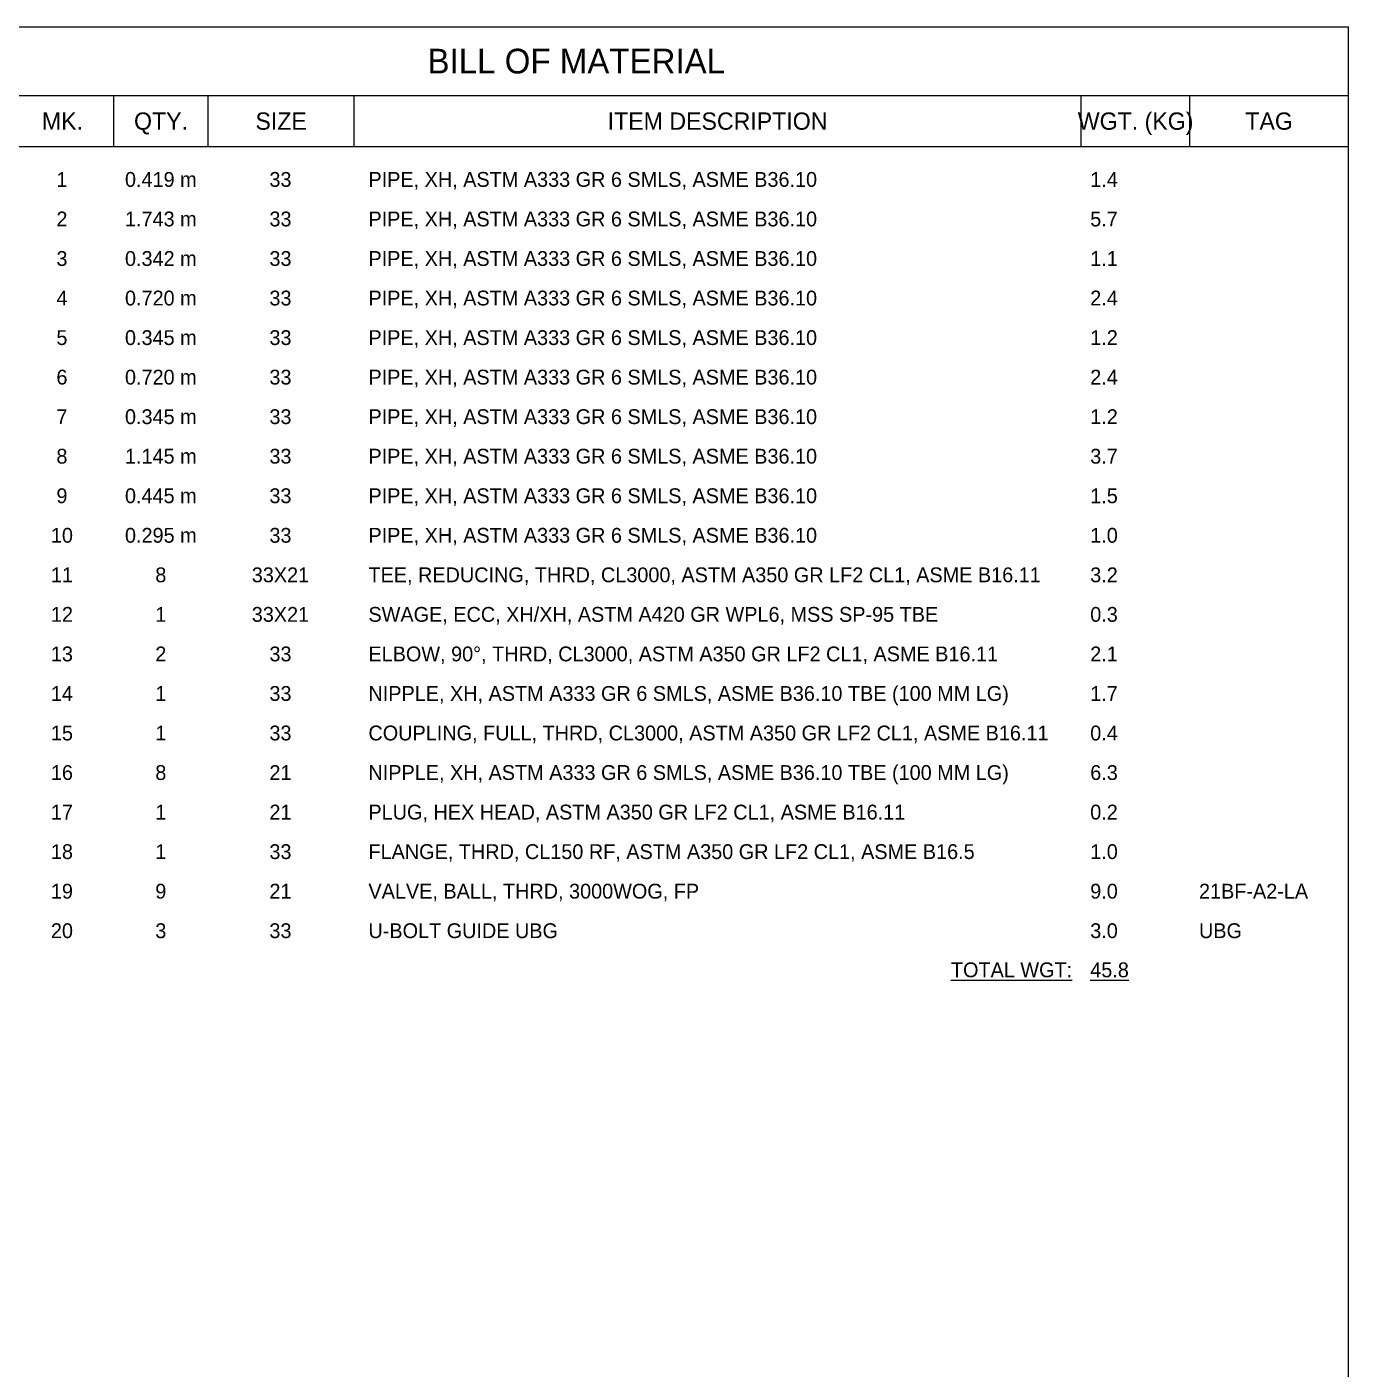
# Model space of a CAD drawing. Extents: x -4 to 426, y -3 to 272.
# Drawn here: x 288.3 to 421.9, y 132.4 to 268.2 of the extents above; entities that cross this region are included whole.
import ezdxf
from ezdxf.enums import TextEntityAlignment as Align

# ---------------------------------------------------------------- set-up
doc = ezdxf.new("R2010")
doc.units = 0
doc.header["$LTSCALE"] = 10
doc.layers.get('0').update_dxf_attribs({"lineweight": 0})
for name, color, linetype in [('BOM', 7, 'Continuous'), ('Title Block', 255, 'Continuous'), ('TITLE BLOCK-TEXT', 12, 'Continuous')]:
    doc.layers.add(name, color=color, linetype=linetype)
doc.styles.add('framdcn', font='', dxfattribs={"height": 2.5})
doc.styles.add('Scovan Standard', font='', dxfattribs={"height": 2.5})
doc.styles.get("Standard").update_dxf_attribs({"font": ''})
doc.styles.get('framdcn').set_extended_font_data('Franklin Gothic Medium Cond')
doc.styles.get('Scovan Standard').set_extended_font_data('Franklin Gothic Medium Cond')
doc.styles.get('Standard').set_extended_font_data('Franklin Gothic Medium Cond')

# ---------------------------------------------------------------- blocks, each defined once
blk = doc.blocks.new('tt-sv-iso-db')
at = {"layer": 'BOM', "color": 3}
for p, q in [((-156.14, -6.94), (0, -6.94)), ((-124.84, -12.14), (-124.84, -6.94)), ((-115.3, -12.14), (-115.3, -6.94)), ((-100.55, -12.14), (-100.55, -6.94)), ((-27, -12.14), (-27, -6.94)), ((-16, -12.14), (-16, -6.94)), ((0, -12.14), (-156.14, -12.14))]:
    blk.add_line(p, q, dxfattribs=at)
at = {"layer": 'BOM', "color": 3, "style": 'Scovan Standard'}
blk.add_text('BILL OF MATERIAL', height=2.5, dxfattribs=at).set_placement((-78.07, -3.47), align=Align.MIDDLE_CENTER)
at = {"layer": 'BOM', "style": 'Scovan Standard'}
for s, p in [('MK.', (-130.04, -9.54)), ('QTY.', (-120.07, -9.54)), ('SIZE', (-107.92, -9.54)), ('ITEM DESCRIPTION', (-63.78, -9.54)), ('WGT. (KG)', (-21.5, -9.54)), ('TAG', (-8, -9.54))]:
    blk.add_text(s, height=1.75, dxfattribs=at).set_placement(p, align=Align.MIDDLE_CENTER)
at = {"layer": 'TITLE BLOCK-TEXT', "color": 210, "style": 'Scovan Standard'}
for tag, p in [('CN', (-57.69, -221.76)), ('MOD_NO', (-41.21, -221.76)), ('INSULATION', (-49.45, -229.02)), ('PAINT', (-16.49, -229.02)), ('LN', (-32.97, -236.28)), ('CLIENTDWGNO', (-32.97, -243.54))]:
    blk.add_attdef(tag, text='', height=2, dxfattribs=at).set_placement(p, align=Align.MIDDLE_CENTER)
at = {"layer": 'TITLE BLOCK-TEXT', "color": 210, "lineweight": 30, "flags": 104}
blk.add_attdef('WPS', text='', height=2, dxfattribs=at).set_placement((-16.43, -221.76), align=Align.MIDDLE_CENTER)
blk = doc.blocks.new('PADX-TBD')
at = {"layer": 'Title Block', "color": 255}
for p, q in [((0, 536.37), (843.77, 536.37)), ((843.77, 536.37), (843.77, 0))]:
    blk.add_line(p, q, dxfattribs=at)
at = {"layer": 'TITLE BLOCK-TEXT', "color": 12, "style": 'Scovan Standard', "flags": 8}
for tag, p in [('REF_5', (25, 38.42)), ('REV_5', (352.84, 38.42)), ('PROJECT5', (504.32, 38.42)), ('DATE5', (525.83, 38.42)), ('BY5', (542.96, 38.42)), ('CHK5', (555.71, 38.42)), ('PE5', (568.45, 38.42)), ('REF_4', (25, 31.19)), ('REV_4', (352.84, 31.19)), ('PROJECT4', (504.32, 31.19)), ('DATE4', (525.83, 31.19)), ('BY4', (542.96, 31.19)), ('CHK4', (555.71, 31.19)), ('PE4', (568.45, 31.19)), ('REF_3', (25, 23.97)), ('REV_3', (352.84, 23.97)), ('PROJECT3', (504.32, 23.97)), ('DATE3', (525.83, 23.97)), ('BY3', (542.96, 23.97)), ('CHK3', (555.71, 23.97)), ('PE3', (568.45, 23.97)), ('REF_2', (25, 16.74)), ('REV_2', (352.84, 16.74)), ('PROJECT2', (504.32, 16.74)), ('DATE2', (525.83, 16.74)), ('BY2', (542.96, 16.74)), ('CHK2', (555.71, 16.74)), ('PE2', (568.45, 16.74)), ('REF_1', (25, 9.51)), ('REV_1', (352.84, 9.51)), ('PROJECT1', (504.32, 9.51)), ('DATE1', (525.83, 9.51)), ('BY1', (542.96, 9.51)), ('CHK1', (555.71, 9.51)), ('PE1', (568.45, 9.51))]:
    blk.add_attdef(tag, text='', height=2.5, dxfattribs=at).set_placement(p, align=Align.MIDDLE_CENTER)
for tag, height, p in [('REF_5_DESC', 2.5, (52.27, 38.42)), ('REV_5_DESC', 2.5, (363.04, 38.42)), ('REF_4_DESC', 2.5, (52.27, 31.19)), ('REV_4_DESC', 2.5, (363.04, 31.19)), ('REF_3_DESC', 2.5, (52.27, 23.97)), ('REV_3_DESC', 2.5, (363.04, 23.97)), ('REF_2_DESC', 2.5, (52.27, 16.74)), ('REV_2_DESC', 2.5, (363.04, 16.74)), ('REF_1_DESC', 2.5, (52.27, 9.51)), ('REV_1_DESC', 2.5, (363.04, 9.51)), ('PATH', 2, (13, -2.9)), ('USER_PLOTTED', 2, (309, -2.9)), ('PLOT_DATE', 2, (348, -2.9))]:
    blk.add_attdef(tag, text='', height=height, dxfattribs=at).set_placement(p, align=Align.MIDDLE_LEFT)
at = {"layer": 'TITLE BLOCK-TEXT', "color": 12, "style": 'Scovan Standard'}
for tag, p in [('TITLE1', (747.45, 37.28)), ('LSD', (747.45, 31.28)), ('TITLE2', (747.45, 25.28)), ('TITLE3', (747.45, 19.28)), ('CLIENTDRAWINGNO', (686.57, 5.99)), ('RN', (838.5, 5.99))]:
    blk.add_attdef(tag, text='', height=4, dxfattribs=at).set_placement(p, align=Align.MIDDLE_CENTER)
at = {"layer": 'TITLE BLOCK-TEXT', "color": 210, "style": 'Scovan Standard', "flags": 8}
blk.add_attdef('DWGNO', text='', height=4, dxfattribs=at).set_placement((777.51, 5.99), align=Align.MIDDLE_CENTER)

msp = doc.modelspace()

# ---------------------------------------------------------------- linework, layer by layer
msp.add_line((421.89, 268.19), (421.89, 261.25))

# ---------------------------------------------------------------- block references
at = {"xscale": 0.5, "yscale": 0.5, "zscale": 0.5}
msp.add_blockref('PADX-TBD', (0, 0), dxfattribs=at)
at = {"layer": 'BOM'}
msp.add_blockref('tt-sv-iso-db', (421.89, 268.19), dxfattribs=at)

# ---------------------------------------------------------------- texts
at = {"style": 'framdcn'}
msp.add_text('%%UTOTAL WGT:', height=1.5, dxfattribs=at).set_placement((393.97, 172.04), align=Align.RIGHT)
msp.add_text('%%U45.8', height=1.5, dxfattribs=at).set_placement((395.8, 172.04))
at = {"layer": 'BOM', "style": 'framdcn'}
for s, p in [('1', (291.8, 252)), ('0.419 m', (301.8, 252)), ('33', (313.9, 252)), ('2', (291.8, 248)), ('1.743 m', (301.8, 248)), ('33', (313.9, 248)), ('3', (291.8, 244)), ('0.342 m', (301.8, 244)), ('33', (313.9, 244)), ('4', (291.8, 240)), ('0.720 m', (301.8, 240)), ('33', (313.9, 240)), ('5', (291.8, 236)), ('0.345 m', (301.8, 236)), ('33', (313.9, 236)), ('6', (291.8, 232)), ('0.720 m', (301.8, 232)), ('33', (313.9, 232)), ('7', (291.8, 228)), ('0.345 m', (301.8, 228)), ('33', (313.9, 228)), ('8', (291.8, 224)), ('1.145 m', (301.8, 224)), ('33', (313.9, 224)), ('9', (291.8, 220)), ('0.445 m', (301.8, 220)), ('33', (313.9, 220)), ('10', (291.8, 216)), ('0.295 m', (301.8, 216)), ('33', (313.9, 216)), ('11', (291.8, 212)), ('8', (301.8, 212)), ('33X21', (313.9, 212)), ('12', (291.8, 208)), ('1', (301.8, 208)), ('33X21', (313.9, 208)), ('13', (291.8, 204)), ('2', (301.8, 204)), ('33', (313.9, 204)), ('14', (291.8, 200)), ('1', (301.8, 200)), ('33', (313.9, 200)), ('15', (291.8, 196)), ('1', (301.8, 196)), ('33', (313.9, 196)), ('16', (291.8, 192)), ('8', (301.8, 192)), ('21', (313.9, 192)), ('17', (291.8, 188)), ('1', (301.8, 188)), ('21', (313.9, 188)), ('18', (291.8, 184)), ('1', (301.8, 184)), ('33', (313.9, 184)), ('19', (291.8, 180)), ('9', (301.8, 180)), ('21', (313.9, 180)), ('20', (291.8, 176)), ('3', (301.8, 176)), ('33', (313.9, 176))]:
    msp.add_text(s, height=1.5, dxfattribs=at).set_placement(p, align=Align.CENTER)
for s, p in [('PIPE, XH, ASTM A333 GR 6 SMLS, ASME B36.10', (322.8, 252)), ('1.4', (395.8, 252)), ('PIPE, XH, ASTM A333 GR 6 SMLS, ASME B36.10', (322.8, 248)), ('5.7', (395.8, 248)), ('PIPE, XH, ASTM A333 GR 6 SMLS, ASME B36.10', (322.8, 244)), ('1.1', (395.8, 244)), ('PIPE, XH, ASTM A333 GR 6 SMLS, ASME B36.10', (322.8, 240)), ('2.4', (395.8, 240)), ('PIPE, XH, ASTM A333 GR 6 SMLS, ASME B36.10', (322.8, 236)), ('1.2', (395.8, 236)), ('PIPE, XH, ASTM A333 GR 6 SMLS, ASME B36.10', (322.8, 232)), ('2.4', (395.8, 232)), ('PIPE, XH, ASTM A333 GR 6 SMLS, ASME B36.10', (322.8, 228)), ('1.2', (395.8, 228)), ('PIPE, XH, ASTM A333 GR 6 SMLS, ASME B36.10', (322.8, 224)), ('3.7', (395.8, 224)), ('PIPE, XH, ASTM A333 GR 6 SMLS, ASME B36.10', (322.8, 220)), ('1.5', (395.8, 220)), ('PIPE, XH, ASTM A333 GR 6 SMLS, ASME B36.10', (322.8, 216)), ('1.0', (395.8, 216)), ('TEE, REDUCING, THRD, CL3000, ASTM A350 GR LF2 CL1, ASME B16.11', (322.8, 212)), ('3.2', (395.8, 212)), ('SWAGE, ECC, XH/XH, ASTM A420 GR WPL6, MSS SP-95 TBE', (322.8, 208)), ('0.3', (395.8, 208)), ('ELBOW, 90°, THRD, CL3000, ASTM A350 GR LF2 CL1, ASME B16.11', (322.8, 204)), ('2.1', (395.8, 204)), ('NIPPLE, XH, ASTM A333 GR 6 SMLS, ASME B36.10 TBE (100 MM LG)', (322.8, 200)), ('1.7', (395.8, 200)), ('COUPLING, FULL, THRD, CL3000, ASTM A350 GR LF2 CL1, ASME B16.11', (322.8, 196)), ('0.4', (395.8, 196)), ('NIPPLE, XH, ASTM A333 GR 6 SMLS, ASME B36.10 TBE (100 MM LG)', (322.8, 192)), ('6.3', (395.8, 192)), ('PLUG, HEX HEAD, ASTM A350 GR LF2 CL1, ASME B16.11', (322.8, 188)), ('0.2', (395.8, 188)), ('FLANGE, THRD, CL150 RF, ASTM A350 GR LF2 CL1, ASME B16.5', (322.8, 184)), ('1.0', (395.8, 184)), ('VALVE, BALL, THRD, 3000WOG, FP', (322.8, 180)), ('9.0', (395.8, 180)), ('21BF-A2-LA', (406.8, 180)), ('U-BOLT GUIDE UBG', (322.8, 176)), ('3.0', (395.8, 176)), ('UBG', (406.8, 176))]:
    msp.add_text(s, height=1.5, dxfattribs=at).set_placement(p)

doc.saveas('drawing.dxf')
